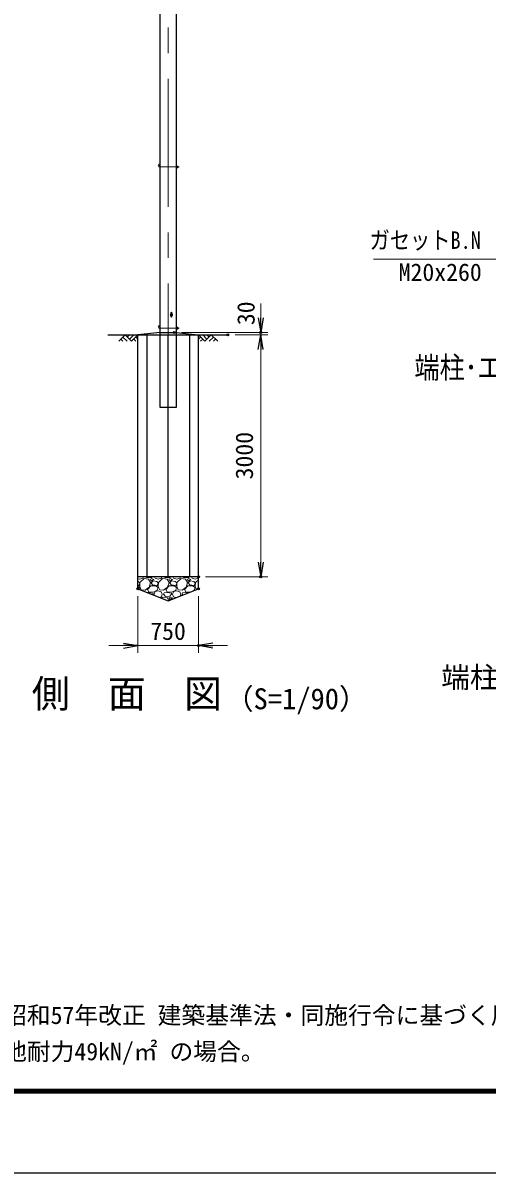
# Model space of a CAD drawing. Units: millimetres, scale not verified. Extents: x -18900 to 18900, y -13365 to 13365.
# Drawn here: x 1706 to 7467, y -13365 to 902 of the extents above; entities that cross this region are included whole.
import ezdxf
from ezdxf.enums import TextEntityAlignment as Align

# ---------------------------------------------------------------- set-up
doc = ezdxf.new("R2010")
doc.units = ezdxf.units.MM
doc.header["$LTSCALE"] = 50
doc.header["$PDMODE"] = 32
doc.header["$PDSIZE"] = 25
doc.linetypes.add('USER1', pattern=[50.8, 31.75, -6.35, 6.35, -6.35])
for name, color, linetype, lineweight in [('0-0_D-TTL-TXT', 7, 'Continuous', 13), ('0-1_D-STR1', 1, 'Continuous', 25), ('0-2_D-BMK', 2, 'USER1', 13), ('0-3_D-STR3', 3, 'Continuous', 13), ('0-4_D-STR-DIM', 7, 'Continuous', 13), ('0-7_D-STR-TXT', 7, 'Continuous', 13), ('0-8_D-DCR-HCH', 7, 'Continuous', 13), ('0-9_D-BGD', 7, 'Continuous', 25), ('0-A_D-STR4', 7, 'Continuous', 25), ('0-C_D-TTL', 7, 'Continuous', 25)]:
    doc.layers.add(name, color=color, linetype=linetype, lineweight=lineweight)
doc.layers.add('0-5_0', color=7, linetype='Continuous')
doc.layers.add('0-6_Defpoints', color=8, linetype='Continuous')
doc.styles.add('ＭＳ ゴシック', font='')
doc.styles.get('ＭＳ ゴシック').set_extended_font_data('MS Gothic')

# ---------------------------------------------------------------- blocks, each defined once
blk = doc.blocks.new('_Open')
at = {"layer": '0-5_0'}
blk.add_line((-50, 8.33), (0, 0), dxfattribs=at)
blk.add_lwpolyline([(-50, -8.33), (0, 0), (-50, 0)], dxfattribs=at)

msp = doc.modelspace()

# ---------------------------------------------------------------- linework, layer by layer
at = {"layer": '0-1_D-STR1'}
msp.add_lwpolyline([(3408.66, 7132.52), (3608.66, 7132.52), (3608.66, -3867.48), (3408.66, -3867.48)], close=True, dxfattribs=at)
at = {"layer": '0-2_D-BMK'}
for p, q in [((3508.66, -3918.48), (3508.66, 7183.52)), ((3408.66, -884.48), (3643.66, -884.48)), ((3408.66, -2884.48), (3643.66, -2884.48))]:
    msp.add_line(p, q, dxfattribs=at)
at = {"layer": '0-3_D-STR3'}
for p, q in [((3608.66, -873.53), (3608.66, -895.43)), ((3608.66, -873.53), (3617.86, -873.53)), ((3608.66, -879), (3617.86, -879)), ((3608.66, -889.95), (3617.86, -889.95)), ((3608.66, -895.43), (3617.86, -895.43)), ((3618.66, -873.53), (3618.66, -895.43)), ((3618.66, -873.53), (3627.86, -873.53)), ((3618.66, -875.86), (3618.66, -893.09)), ((3618.66, -879), (3627.86, -879)), ((3618.66, -889.95), (3627.86, -889.95)), ((3618.66, -895.43), (3627.86, -895.43)), ((3628.66, -875.86), (3628.66, -893.09)), ((3628.66, -878.48), (3632.71, -878.48)), ((3628.66, -879.43), (3633.66, -879.43)), ((3628.66, -890.48), (3632.71, -890.48)), ((3633.66, -879.43), (3632.71, -878.48)), ((3632.71, -878.48), (3632.71, -890.48)), ((3633.66, -879.43), (3633.66, -889.53)), ((3542.41, -2741.23), (3542.41, -2693.73)), ((3554.91, -2741.23), (3554.91, -2693.73)), ((3608.66, -2873.53), (3608.66, -2895.43)), ((3608.66, -2873.53), (3617.86, -2873.53)), ((3608.66, -2879), (3617.86, -2879)), ((3608.66, -2889.95), (3617.86, -2889.95)), ((3608.66, -2895.43), (3617.86, -2895.43)), ((3618.66, -2873.53), (3618.66, -2895.43)), ((3618.66, -2873.53), (3627.86, -2873.53)), ((3618.66, -2875.86), (3618.66, -2893.09)), ((3618.66, -2879), (3627.86, -2879)), ((3618.66, -2889.95), (3627.86, -2889.95)), ((3618.66, -2895.43), (3627.86, -2895.43)), ((3628.66, -2875.86), (3628.66, -2893.09)), ((3628.66, -2878.48), (3632.71, -2878.48)), ((3628.66, -2879.43), (3633.66, -2879.43)), ((3628.66, -2890.48), (3632.71, -2890.48)), ((3633.66, -2879.43), (3632.71, -2878.48)), ((3632.71, -2878.48), (3632.71, -2890.48)), ((3633.66, -2879.43), (3633.66, -2889.53))]:
    msp.add_line(p, q, dxfattribs=at)
for points in [[(3628.66, -889.53), (3633.66, -889.53), (3632.71, -890.48)], [(3628.66, -2889.53), (3633.66, -2889.53), (3632.71, -2890.48)]]:
    msp.add_lwpolyline(points, dxfattribs=at)
for centre, radius, start, end in [((3408.66, -867.48), 23, 90, 270), ((3408.66, -867.48), 11, 90, 270), ((3613.67, -876.27), 5, 326.78843, 33.21157), ((3599.52, -884.48), 19.14, 343.37369, 16.62631), ((3613.67, -892.69), 5, 326.78843, 33.21157), ((3623.67, -876.27), 5, 326.78843, 33.21157), ((3609.52, -884.48), 19.14, 343.37369, 16.62631), ((3623.67, -892.69), 5, 326.78843, 33.21157), ((3548.66, -2717.48), 15, 114.62432, 245.37568), ((3548.66, -2693.73), 6.25, 0, 180), ((3548.66, -2717.48), 15, 294.62432, 65.37568), ((3408.66, -2867.48), 23, 90, 270), ((3548.66, -2741.23), 6.25, 180, 0), ((3408.66, -2867.48), 11, 90, 270), ((3613.67, -2876.27), 5, 326.78843, 33.21157), ((3599.52, -2884.48), 19.14, 343.37369, 16.62631), ((3613.67, -2892.69), 5, 326.78843, 33.21157), ((3623.67, -2876.27), 5, 326.78843, 33.21157), ((3609.52, -2884.48), 19.14, 343.37369, 16.62631), ((3623.67, -2892.69), 5, 326.78843, 33.21157)]:
    msp.add_arc(centre, radius, start, end, dxfattribs=at)
at = {"layer": '0-4_D-STR-DIM'}
for p, q in [((4656.88, -2757.48), (4656.88, -2577.48)), ((3673.66, -2937.48), (4746.88, -2937.48)), ((4338.66, -2967.48), (4746.88, -2967.48)), ((4338.66, -2967.48), (4746.88, -2967.48)), ((4656.88, -2967.48), (4656.88, -2937.48)), ((4656.88, -3147.48), (4656.88, -3327.48)), ((4656.88, -3147.48), (4656.88, -5787.48)), ((3973.66, -5967.48), (4746.88, -5967.48)), ((3133.66, -6207.48), (3133.66, -6912.35)), ((3883.66, -6207.48), (3883.66, -6912.35)), ((2953.66, -6822.35), (2773.66, -6822.35)), ((3133.66, -6822.35), (3883.66, -6822.35)), ((4063.66, -6822.35), (4243.66, -6822.35))]:
    msp.add_line(p, q, dxfattribs=at)
at = {"layer": '0-6_Defpoints'}
for p in [(3583.66, -2937.48), (4248.66, -2967.48), (4656.88, -2937.48), (3883.66, -5967.48), (4656.88, -5967.48), (3133.66, -6117.48), (3883.66, -6117.48), (3883.66, -6822.35)]:
    msp.add_point(p, dxfattribs=at)
at = {"layer": '0-7_D-STR-TXT'}
msp.add_lwpolyline([(6057.01, -2027.2), (7609.89, -2027.2), (7950.25, -1552.94)], dxfattribs=at)
at = {"layer": '0-8_D-DCR-HCH'}
for p, q in [((2974.02, -2967.48), (2894.2, -3047.3)), ((2947.41, -2994.08), (3000.87, -3047.3)), ((2974.02, -2967.48), (3053.84, -3047.3)), ((3000.62, -2994.08), (3027.23, -2967.48)), ((3027.23, -3020.69), (3080.44, -2967.48)), ((3053.84, -3047.3), (3133.66, -2967.48)), ((3107.05, -2994.08), (3133.66, -3020.57)), ((3963.47, -3047.3), (3883.66, -2967.48)), ((3910.26, -2994.08), (3883.66, -3020.57)), ((3990.08, -3020.69), (3936.87, -2967.48)), ((4043.29, -2967.48), (3963.47, -3047.3)), ((4016.82, -2994.22), (3990.08, -2967.48)), ((4069.9, -2994.08), (4016.44, -3047.3)), ((4043.29, -2967.48), (4123.11, -3047.3)), ((2920.81, -3020.69), (2947.54, -3047.3)), ((3080.44, -3020.69), (3107.17, -3047.3)), ((3936.87, -3020.69), (3910.14, -3047.3)), ((4096.5, -3020.69), (4069.78, -3047.3)), ((3154.78, -5998.7), (3193.88, -5987.2)), ((3209.98, -5991.8), (3157.08, -6040.1)), ((3193.88, -5987.2), (3200.92, -5967.48)), ((3265.18, -5996.4), (3209.98, -5991.8)), ((3246.78, -5982.6), (3232.91, -5967.48)), ((3299.68, -5978), (3246.78, -5982.6)), ((3304.28, -5991.8), (3288.18, -5998.7)), ((3309.15, -5967.48), (3299.68, -5978)), ((3331.88, -6001), (3304.28, -5991.8)), ((3337.22, -5967.48), (3345.68, -5987.2)), ((3345.68, -5987.2), (3384.78, -5998.7)), ((3384.78, -5998.7), (3423.88, -5987.2)), ((3439.98, -5991.8), (3387.08, -6040.1)), ((3423.88, -5987.2), (3430.92, -5967.48)), ((3495.18, -5996.4), (3439.98, -5991.8)), ((3476.78, -5982.6), (3462.91, -5967.48)), ((3529.68, -5978), (3476.78, -5982.6)), ((3534.28, -5991.8), (3518.18, -5998.7)), ((3539.15, -5967.48), (3529.68, -5978)), ((3561.88, -6001), (3534.28, -5991.8)), ((3567.22, -5967.48), (3575.68, -5987.2)), ((3575.68, -5987.2), (3614.78, -5998.7)), ((3614.78, -5998.7), (3653.88, -5987.2)), ((3669.98, -5991.8), (3617.08, -6040.1)), ((3653.88, -5987.2), (3660.92, -5967.48)), ((3725.18, -5996.4), (3669.98, -5991.8)), ((3706.78, -5982.6), (3692.91, -5967.48)), ((3759.68, -5978), (3706.78, -5982.6)), ((3764.28, -5991.8), (3748.18, -5998.7)), ((3769.15, -5967.48), (3759.68, -5978)), ((3791.88, -6001), (3764.28, -5991.8)), ((3797.22, -5967.48), (3805.68, -5987.2)), ((3805.68, -5987.2), (3844.78, -5998.7)), ((3844.78, -5998.7), (3883.66, -5987.27)), ((3133.66, -5992.49), (3154.78, -5998.7)), ((3136.38, -6026.3), (3133.66, -6025.89)), ((3133.66, -6075.75), (3143.28, -6076.9)), ((3133.66, -6089.17), (3152.48, -6102.2)), ((3154.78, -6042.4), (3136.38, -6026.3)), ((3143.28, -6076.9), (3154.78, -6056.2)), ((3152.48, -6102.2), (3146.63, -6122.67)), ((3157.08, -6040.1), (3154.78, -6088.4)), ((3154.78, -6056.2), (3154.78, -6042.4)), ((3154.78, -6088.4), (3173.18, -6132.1)), ((3173.18, -6132.1), (3221.48, -6134.4)), ((3221.48, -6134.4), (3272.08, -6095.3)), ((3251.38, -6127.5), (3292.78, -6081.5)), ((3267.48, -6155.1), (3251.38, -6127.5)), ((3290.48, -6037.8), (3265.18, -5996.4)), ((3272.08, -6095.3), (3290.48, -6037.8)), ((3288.18, -5998.7), (3297.38, -6021.7)), ((3292.78, -6081.5), (3352.58, -6081.5)), ((3297.38, -6021.7), (3331.88, -6001)), ((3320.38, -6019.4), (3297.38, -6042.4)), ((3297.38, -6042.4), (3315.78, -6070)), ((3315.78, -6070), (3373.28, -6076.9)), ((3366.38, -6026.3), (3320.38, -6019.4)), ((3373.28, -6134.4), (3324.98, -6159.7)), ((3352.58, -6081.5), (3382.48, -6102.2)), ((3384.78, -6042.4), (3366.38, -6026.3)), ((3373.28, -6076.9), (3384.78, -6056.2)), ((3382.48, -6102.2), (3373.28, -6134.4)), ((3387.08, -6040.1), (3384.78, -6088.4)), ((3384.78, -6056.2), (3384.78, -6042.4)), ((3384.78, -6088.4), (3403.18, -6132.1)), ((3403.18, -6132.1), (3451.48, -6134.4)), ((3451.48, -6134.4), (3502.08, -6095.3)), ((3481.38, -6127.5), (3522.78, -6081.5)), ((3497.48, -6155.1), (3481.38, -6127.5)), ((3520.48, -6037.8), (3495.18, -5996.4)), ((3502.08, -6095.3), (3520.48, -6037.8)), ((3518.18, -5998.7), (3527.38, -6021.7)), ((3522.78, -6081.5), (3582.58, -6081.5)), ((3527.38, -6021.7), (3561.88, -6001)), ((3550.38, -6019.4), (3527.38, -6042.4)), ((3527.38, -6042.4), (3545.78, -6070)), ((3545.78, -6070), (3603.28, -6076.9)), ((3596.38, -6026.3), (3550.38, -6019.4)), ((3603.28, -6134.4), (3554.98, -6159.7)), ((3582.58, -6081.5), (3612.48, -6102.2)), ((3614.78, -6042.4), (3596.38, -6026.3)), ((3603.28, -6076.9), (3614.78, -6056.2)), ((3612.48, -6102.2), (3603.28, -6134.4)), ((3617.08, -6040.1), (3614.78, -6088.4)), ((3614.78, -6056.2), (3614.78, -6042.4)), ((3614.78, -6088.4), (3633.18, -6132.1)), ((3633.18, -6132.1), (3681.48, -6134.4)), ((3681.48, -6134.4), (3732.08, -6095.3)), ((3711.38, -6127.5), (3752.78, -6081.5)), ((3727.48, -6155.1), (3711.38, -6127.5)), ((3750.48, -6037.8), (3725.18, -5996.4)), ((3732.08, -6095.3), (3750.48, -6037.8)), ((3748.18, -5998.7), (3757.38, -6021.7)), ((3752.78, -6081.5), (3812.58, -6081.5)), ((3757.38, -6021.7), (3791.88, -6001)), ((3780.38, -6019.4), (3757.38, -6042.4)), ((3757.38, -6042.4), (3775.78, -6070)), ((3775.78, -6070), (3833.28, -6076.9)), ((3826.38, -6026.3), (3780.38, -6019.4)), ((3833.28, -6134.4), (3807.19, -6148.06)), ((3812.58, -6081.5), (3842.48, -6102.2)), ((3844.78, -6042.4), (3826.38, -6026.3)), ((3833.28, -6076.9), (3844.78, -6056.2)), ((3842.48, -6102.2), (3833.28, -6134.4)), ((3847.08, -6040.1), (3844.78, -6088.4)), ((3844.78, -6056.2), (3844.78, -6042.4)), ((3844.78, -6088.4), (3860.86, -6126.6)), ((3883.66, -6006.7), (3847.08, -6040.1)), ((3272.08, -6162), (3250.61, -6164.26)), ((3324.98, -6159.7), (3267.48, -6155.1)), ((3318.08, -6173.5), (3272.08, -6162)), ((3320.38, -6185), (3315.63, -6190.27)), ((3320.38, -6185), (3318.08, -6173.5)), ((3331.88, -6185), (3337.96, -6199.2)), ((3334.18, -6185), (3347.98, -6152.8)), ((3347.98, -6152.8), (3384.78, -6141.3)), ((3384.78, -6141.3), (3421.58, -6155.1)), ((3400.3, -6224.14), (3423.88, -6217.2)), ((3421.58, -6155.1), (3435.38, -6185)), ((3423.88, -6217.2), (3435.38, -6185)), ((3439.98, -6221.8), (3426.11, -6234.46)), ((3495.18, -6226.4), (3439.98, -6221.8)), ((3451.48, -6185), (3458.38, -6166.6)), ((3476.78, -6212.6), (3451.48, -6185)), ((3502.08, -6162), (3458.38, -6166.6)), ((3529.68, -6208), (3476.78, -6212.6)), ((3518, -6263.74), (3495.18, -6226.4)), ((3554.98, -6159.7), (3497.48, -6155.1)), ((3548.08, -6173.5), (3502.08, -6162)), ((3534.28, -6221.8), (3518.18, -6228.7)), ((3518.18, -6228.7), (3527.38, -6251.7)), ((3527.38, -6251.7), (3561.88, -6231)), ((3550.38, -6185), (3529.68, -6208)), ((3561.88, -6231), (3534.28, -6221.8)), ((3550.38, -6249.4), (3548.06, -6251.72)), ((3550.38, -6185), (3548.08, -6173.5)), ((3552.9, -6249.78), (3550.38, -6249.4)), ((3561.88, -6185), (3575.68, -6217.2)), ((3564.18, -6185), (3577.98, -6152.8)), ((3575.68, -6217.2), (3609.49, -6227.14)), ((3577.98, -6152.8), (3614.78, -6141.3)), ((3614.78, -6141.3), (3651.58, -6155.1)), ((3651.58, -6155.1), (3665.38, -6185)), ((3657.13, -6208.09), (3665.38, -6185)), ((3681.48, -6185), (3688.38, -6166.6)), ((3690.43, -6194.77), (3681.48, -6185)), ((3732.08, -6162), (3688.38, -6166.6)), ((3779.25, -6159.24), (3727.48, -6155.1)), ((3756.86, -6168.2), (3732.08, -6162))]:
    msp.add_line(p, q, dxfattribs=at)
at = {"layer": '0-9_D-BGD'}
for p, q in [((2758.66, -2967.48), (4258.66, -2967.48)), ((3133.66, -6117.48), (3133.66, -2967.48)), ((3408.66, -2937.48), (3608.66, -2937.48)), ((3883.66, -6117.48), (3883.66, -2967.48)), ((3883.66, -5967.48), (3133.66, -5967.48))]:
    msp.add_line(p, q, dxfattribs=at)
at = {"layer": '0-A_D-STR4'}
for p, q in [((3408.66, -2937.48), (3133.66, -2967.48)), ((3243.49, -2967.48), (3243.49, -5967.48)), ((3508.66, -5967.48), (3508.66, -2967.48)), ((3608.66, -2937.48), (3883.66, -2967.48)), ((3773.82, -2967.48), (3773.82, -5967.48))]:
    msp.add_line(p, q, dxfattribs=at)
msp.add_lwpolyline([(3133.66, -6117.48), (3508.66, -6267.48), (3883.66, -6117.48)], dxfattribs=at)
at = {"layer": '0-C_D-TTL', "color": 2}
msp.add_lwpolyline([(-18900, 13365), (18900, 13365), (18900, -13365), (-18900, -13365)], close=True, dxfattribs=at)
at = {"layer": '0-C_D-TTL'}
for points in [[(-17685, 12375), (17685, 12375), (17685, -12375), (-17685, -12375)], [(-17673.75, 12363.75), (17673.75, 12363.75), (17673.75, -12363.75), (-17673.75, -12363.75)], [(-17662.5, 12352.5), (17662.5, 12352.5), (17662.5, -12352.5), (-17662.5, -12352.5)], [(-17651.25, 12341.25), (17651.25, 12341.25), (17651.25, -12341.25), (-17651.25, -12341.25)], [(-17640, 12330), (17640, 12330), (17640, -12330), (-17640, -12330)]]:
    msp.add_lwpolyline(points, close=True, dxfattribs=at)

# ---------------------------------------------------------------- block references
at = {"layer": '0-4_D-STR-DIM', "xscale": 3.6, "yscale": 3.6}
for p, rotation in [((4656.88, -2937.48), 270), ((4656.88, -2967.48), 90), ((4656.88, -2967.48), 90), ((4656.88, -5967.48), 270), ((3883.66, -6822.35), 180)]:
    msp.add_blockref('_Open', p, dxfattribs=dict(at, rotation=rotation))
msp.add_blockref('_Open', (3133.66, -6822.35), dxfattribs=at)

# ---------------------------------------------------------------- texts
at = {"layer": '0-0_D-TTL-TXT', "style": 'ＭＳ ゴシック', "width": 0.85}
msp.add_text('端柱･エンドサポート取付詳細', height=269.4, dxfattribs=at).set_placement((6565.6, -3587.78), align=Align.BOTTOM_LEFT)
at = {"layer": '0-0_D-TTL-TXT', "style": 'ＭＳ ゴシック'}
for s, height, p in [('端柱ブレース取付詳細', 259.9, (6898.92, -7424.15)), ('側\u3000面\u3000図', 346.4, (1814.83, -7695.85)), ('（S=1/90）', 259.9, (4214.1, -7690.15)), ('（設計条件）風荷重：昭和57年改正 建築基準法・同施行令に基づく風圧力に準拠。', 216.6, (-1496.02, -11581.21)), ('（基礎条件）長期許容地耐力49kN/㎡ の場合。', 216.6, (-1496.02, -12031.21))]:
    msp.add_text(s, height=height, dxfattribs=at).set_placement(p, align=Align.BOTTOM_LEFT)
at = {"layer": '0-4_D-STR-DIM', "style": 'ＭＳ ゴシック'}
for s, p in [('30', (4647.02, -2847.02)), ('3000', (4626.52, -4760.54))]:
    msp.add_text(s, height=216.6, rotation=90, dxfattribs=at).set_placement(p, align=Align.BOTTOM_LEFT)
msp.add_text('750', height=216.6, dxfattribs=at).set_placement((3285.91, -6816.83), align=Align.BOTTOM_LEFT)
at = {"layer": '0-7_D-STR-TXT', "style": 'ＭＳ ゴシック', "width": 0.85}
msp.add_text('ガセットB.N', height=216.6, dxfattribs=at).set_placement((6009.09, -1965.42), align=Align.BOTTOM_LEFT)
at = {"layer": '0-7_D-STR-TXT', "style": 'ＭＳ ゴシック'}
msp.add_text('M20x260', height=216.6, dxfattribs=at).set_placement((6370.02, -2363.17), align=Align.BOTTOM_LEFT)

doc.saveas('drawing.dxf')
